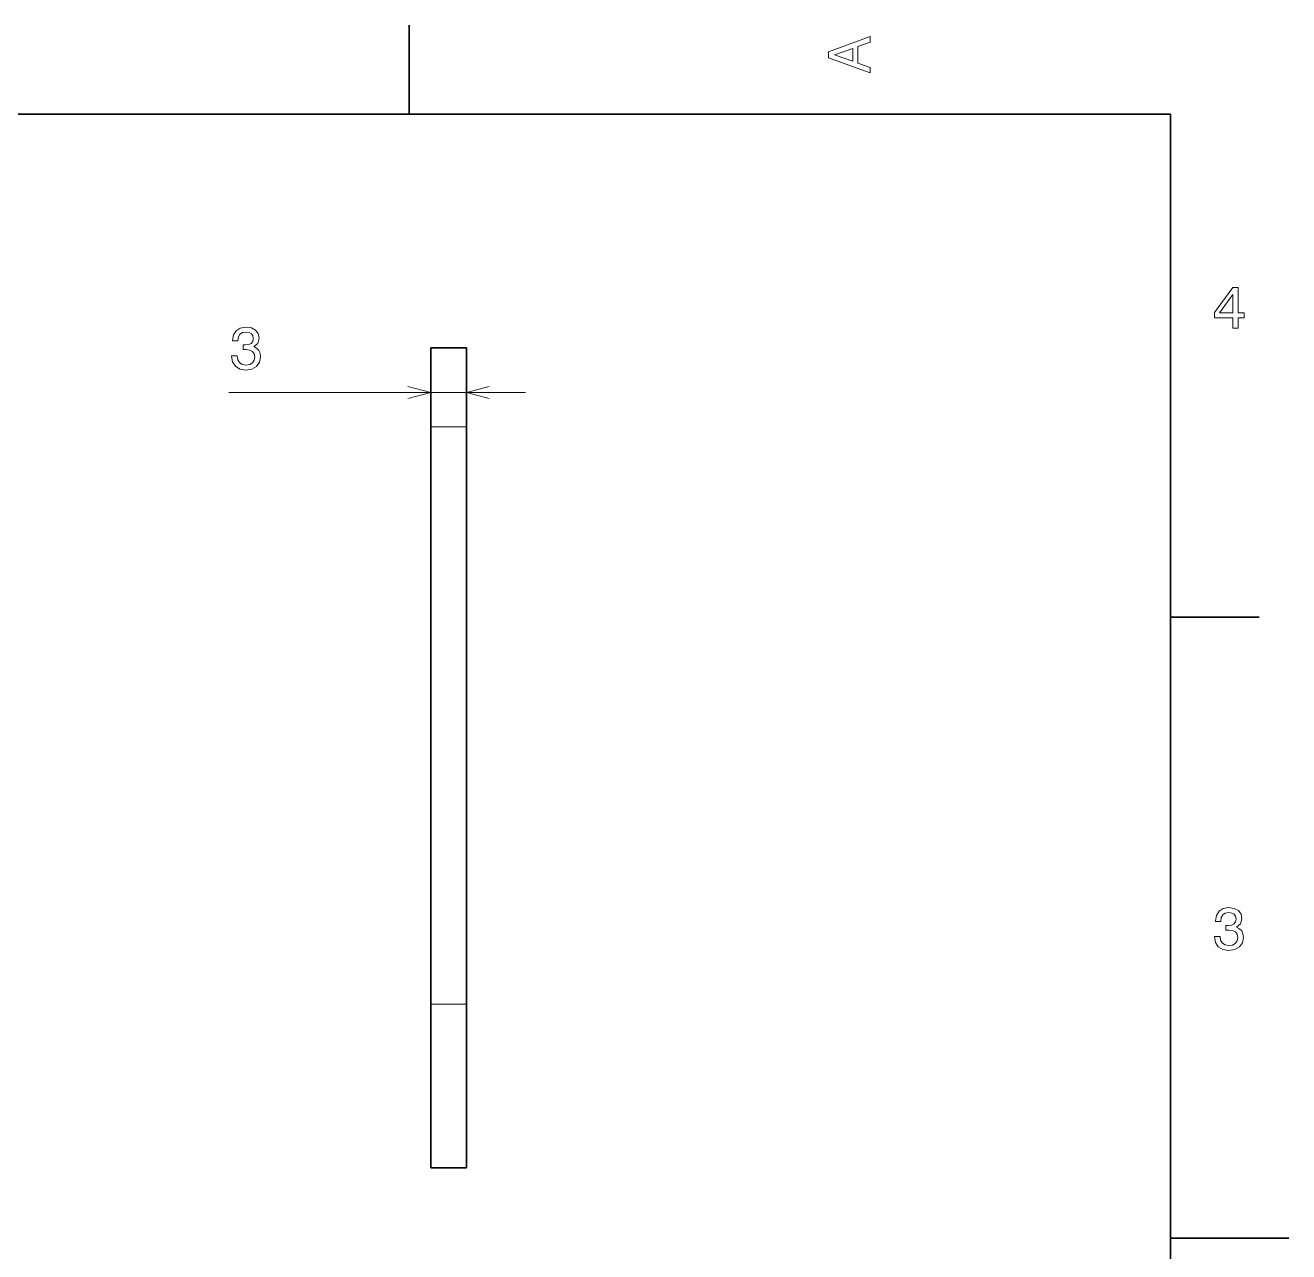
# Model space of a CAD drawing. Extents: x 0 to 297, y 0 to 210.
# Drawn here: x 190.3 to 297, y 103.9 to 207.5 of the extents above; entities that cross this region are included whole.
import ezdxf

# ---------------------------------------------------------------- set-up
doc = ezdxf.new("R2010")
doc.units = 0

msp = doc.modelspace()

# ---------------------------------------------------------------- linework, layer by layer
at = {"color": 7, "lineweight": 35, "ltscale": 0.1875}
for p, q in [((222.699997, 200), (222.699997, 207.5)), ((287, 157.5), (294.5, 157.5))]:
    msp.add_line(p, q, dxfattribs=at)
at = {"color": 7, "lineweight": 35}
for p, q in [((287, 200), (10, 200)), ((287, 10), (287, 200)), ((224.517883, 124.784126), (224.517883, 173.569229)), ((227.517883, 124.784126), (227.517883, 173.569229))]:
    msp.add_line(p, q, dxfattribs=at)
at = {"color": 7, "lineweight": 35, "ltscale": 0.16675}
for p, q in [((224.517883, 173.569229), (224.517883, 180.239227)), ((227.517883, 173.569229), (227.517883, 180.239227))]:
    msp.add_line(p, q, dxfattribs=at)
at = {"color": 7, "lineweight": 35, "ltscale": 0.075}
for p, q in [((224.517883, 180.239227), (227.517883, 180.239227)), ((224.517883, 110.969185), (227.517883, 110.969185))]:
    msp.add_line(p, q, dxfattribs=at)
at = {"color": 7, "lineweight": 13}
msp.add_line((207.441055, 176.468857), (232.517883, 176.468857), dxfattribs=at)
at = {"color": 7, "lineweight": 13, "ltscale": 0.075}
for p, q in [((224.517883, 173.569229), (227.517883, 173.569229)), ((224.517883, 124.784126), (227.517883, 124.784126))]:
    msp.add_line(p, q, dxfattribs=at)
at = {"color": 7, "lineweight": 35, "ltscale": 0.345374}
for p, q in [((224.517883, 110.969185), (224.517883, 124.784126)), ((227.517883, 110.969185), (227.517883, 124.784126))]:
    msp.add_line(p, q, dxfattribs=at)
at = {"color": 7, "lineweight": 35, "ltscale": 0.25}
msp.add_line((287, 105), (297, 105), dxfattribs=at)
at = {"color": 7, "lineweight": 13}
for points in [[(261.633209, 203.466858), (261.633209, 203.930847), (260.604401, 204.298996), (260.604401, 205.695969), (261.633209, 206.064133), (261.633209, 206.538193), (258.128174, 205.257217), (258.128174, 204.742798)], [(260.17572, 204.460388), (258.632477, 205), (260.17572, 205.539627)], [(292.277374, 181.916794), (292.731262, 181.916794), (292.731262, 182.784225), (293.23056, 182.784225), (293.23056, 183.187683), (292.731262, 183.187683), (292.731262, 185.341141), (292.272339, 185.341141), (290.739197, 183.228027), (290.739197, 182.784225), (292.277374, 182.784225)], [(291.162842, 183.187683), (292.277374, 184.756134), (292.277374, 183.187683)], [(207.688171, 179.568283), (207.688171, 179.53299), (207.76886, 179.048828), (208.00589, 178.685715), (208.379089, 178.453735), (208.873337, 178.367996), (209.397827, 178.453735), (209.791199, 178.675629), (210.043365, 179.028656), (210.13414, 179.482544), (210.093796, 179.78009), (209.982834, 180.022171), (209.801285, 180.208771), (209.559204, 180.34494), (209.887024, 180.617279), (210.003006, 181.050995), (209.927368, 181.444366), (209.71051, 181.741913), (209.357483, 181.928513), (208.873337, 181.99408), (208.419434, 181.913391), (208.071457, 181.691483), (207.844513, 181.338455), (207.76886, 180.869446), (207.76886, 180.834137), (208.217712, 180.834137), (208.258057, 181.156906), (208.389175, 181.388885), (208.600998, 181.53009), (208.898544, 181.580536), (209.160797, 181.540192), (209.352432, 181.43428), (209.46843, 181.262817), (209.513824, 181.030823), (209.46843, 180.783707), (209.347397, 180.617279), (209.135574, 180.516418), (208.848114, 180.486145), (208.651428, 180.491196), (208.651428, 180.092773), (208.898544, 180.102875), (209.216263, 180.05748), (209.453308, 179.936432), (209.594513, 179.739746), (209.644943, 179.482544), (209.589462, 179.190033), (209.443207, 178.973175), (209.211227, 178.837021), (208.903595, 178.791626), (208.585861, 178.842056), (208.353882, 178.993347), (208.207626, 179.235428), (208.152145, 179.568283)], [(290.729126, 130.51622), (290.729126, 130.480911), (290.809814, 129.996765), (291.046844, 129.633652), (291.420044, 129.401657), (291.914276, 129.315933), (292.438782, 129.401657), (292.832153, 129.623566), (293.08429, 129.976593), (293.175079, 130.430481), (293.134735, 130.728027), (293.023773, 130.970108), (292.842224, 131.156708), (292.600159, 131.292877), (292.927948, 131.565216), (293.043945, 131.998932), (292.968292, 132.392303), (292.751434, 132.68985), (292.398407, 132.87645), (291.914276, 132.942017), (291.460388, 132.861313), (291.112396, 132.63942), (290.885468, 132.286392), (290.809814, 131.817368), (290.809814, 131.782074), (291.258636, 131.782074), (291.299011, 132.104828), (291.430115, 132.336823), (291.641937, 132.478027), (291.939484, 132.528473), (292.201721, 132.488113), (292.393372, 132.382217), (292.509369, 132.210739), (292.554749, 131.97876), (292.509369, 131.731628), (292.388336, 131.565216), (292.176514, 131.46434), (291.889069, 131.434082), (291.692383, 131.439133), (291.692383, 131.04071), (291.939484, 131.050797), (292.257202, 131.005417), (292.494232, 130.884369), (292.635468, 130.687683), (292.685883, 130.430481), (292.630402, 130.13797), (292.484161, 129.921112), (292.252167, 129.784943), (291.944519, 129.739563), (291.626801, 129.789993), (291.394806, 129.941284), (291.248566, 130.183365), (291.193085, 130.51622)]]:
    msp.add_lwpolyline(points, close=True, dxfattribs=at)
for points in [[(222.586029, 175.951218), (224.517883, 176.468857), (222.586029, 176.986496)], [(229.449738, 176.986496), (227.517883, 176.468857), (229.449738, 175.951218)]]:
    msp.add_lwpolyline(points, dxfattribs=at)

doc.saveas('drawing.dxf')
